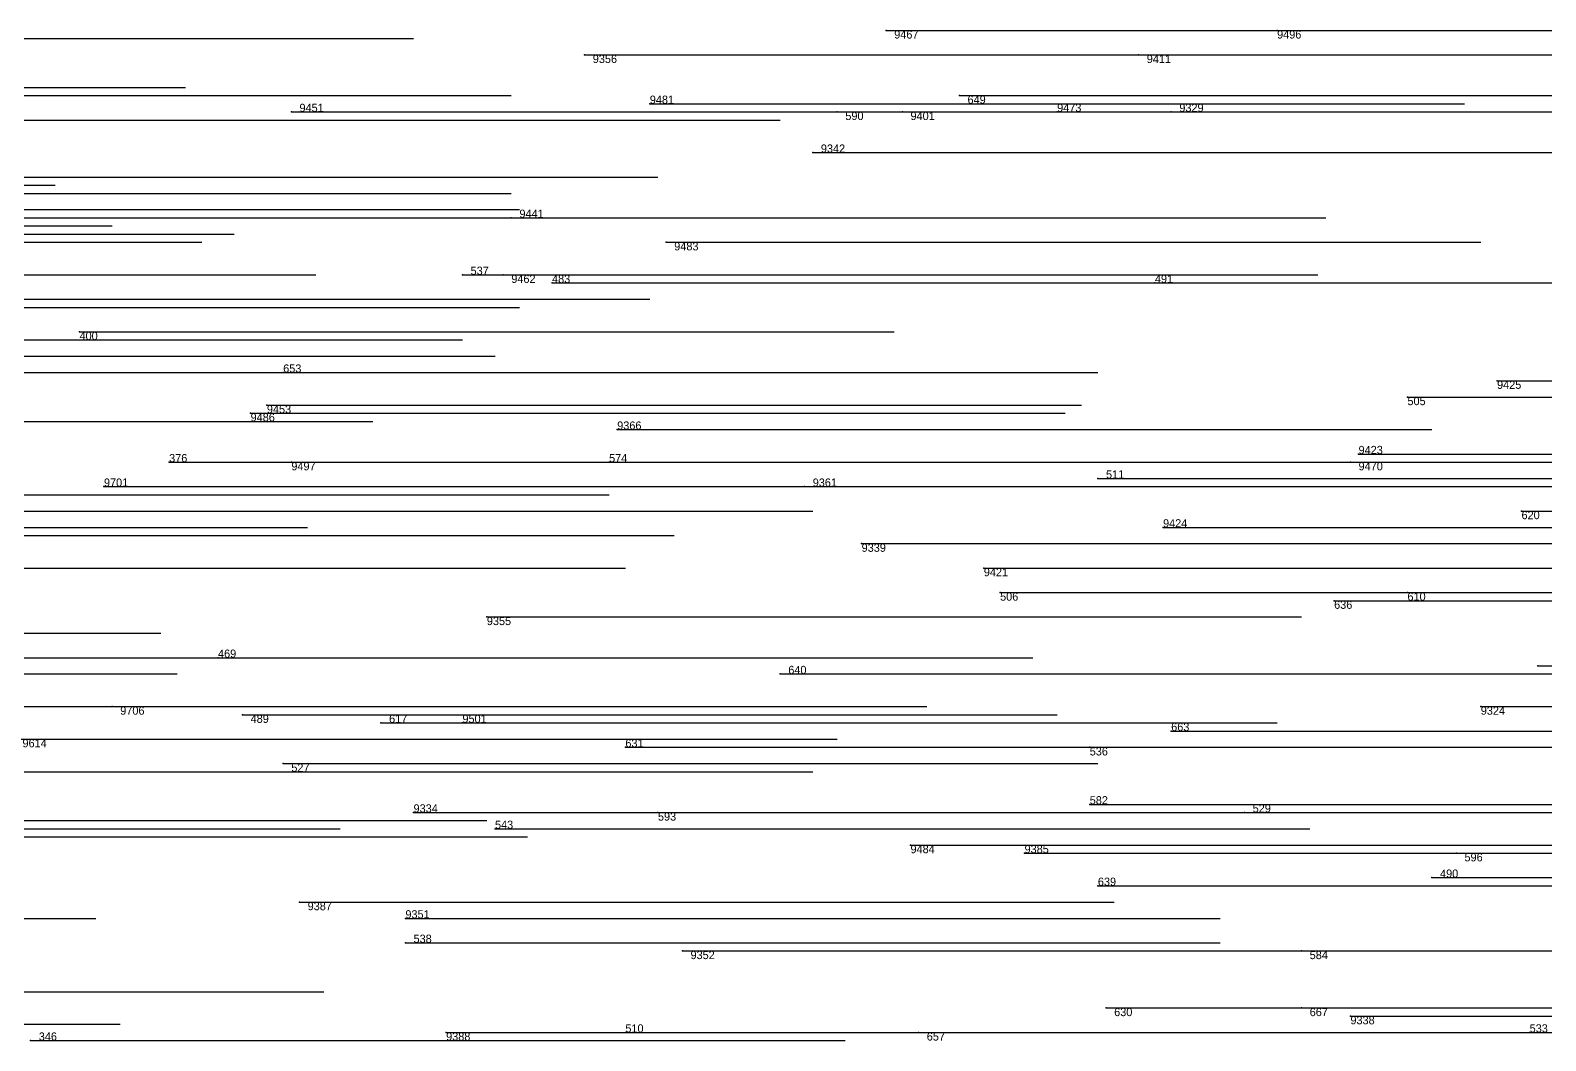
# Model space of a CAD drawing. Extents: x 0 to 1.1, y 0 to 1.
# Drawn here: x 0.48 to 0.666, y 0.123 to 0.247 of the extents above; entities that cross this region are included whole.
import ezdxf

# ---------------------------------------------------------------- set-up
doc = ezdxf.new("R2010")
doc.units = 0
for name, color, linetype in [('Facilities', 3, 'CONTINUOUS'), ('Normals', 1, 'CONTINUOUS'), ('Source_points', 5, 'CONTINUOUS'), ('Text', 3, 'CONTINUOUS')]:
    doc.layers.add(name, color=color, linetype=linetype)

msp = doc.modelspace()

# ---------------------------------------------------------------- linework, layer by layer
at = {"layer": 'Facilities', "color": 3}
for p in [(0.585, 0.247, 1), (0.633, 0.247, 1), (0.548, 0.244, 1), (0.616, 0.244, 1), (0.594, 0.239), (0.512, 0.237, 1), (0.556, 0.238, 1), (0.579, 0.237), (0.587, 0.237, 1), (0.606, 0.237, 1), (0.62, 0.237, 1), (0.576, 0.232, 1), (0.539, 0.224, 1), (0.558, 0.221, 1), (0.533, 0.217), (0.538, 0.217, 1), (0.544, 0.216), (0.618, 0.216), (0.486, 0.21), (0.511, 0.205), (0.66, 0.204, 1), (0.509, 0.201, 1), (0.649, 0.202), (0.507, 0.2, 1), (0.552, 0.198, 1), (0.497, 0.194), (0.512, 0.194, 1), (0.551, 0.194), (0.642, 0.194, 1), (0.643, 0.195, 1), (0.611, 0.192), (0.489, 0.191, 1), (0.575, 0.191, 1), (0.663, 0.188), (0.619, 0.186, 1), (0.582, 0.184, 1), (0.597, 0.181, 1), (0.599, 0.178), (0.64, 0.177), (0.649, 0.178), (0.536, 0.175, 1), (0.503, 0.17), (0.572, 0.168), (0.665, 0.169, 1), (0.49, 0.164, 1), (0.658, 0.164, 1), (0.506, 0.163), (0.523, 0.162), (0.533, 0.162, 1), (0.62, 0.161), (0.553, 0.159), (0.61, 0.159), (0.511, 0.157), (0.527, 0.151, 1), (0.557, 0.151), (0.61, 0.152), (0.629, 0.151), (0.537, 0.149), (0.588, 0.147, 1), (0.602, 0.146, 1), (0.655, 0.146), (0.611, 0.142), (0.652, 0.143), (0.513, 0.14, 1), (0.526, 0.138, 1), (0.526, 0.135), (0.56, 0.134, 1), (0.636, 0.134), (0.612, 0.127), (0.636, 0.127), (0.642, 0.126, 1), (0.48, 0.123), (0.531, 0.124, 1), (0.553, 0.124), (0.589, 0.124), (0.664, 0.124)]:
    msp.add_point(p, dxfattribs=at)
at = {"layer": 'Normals', "color": 1}
for p, q in [((0.427, 0.246), (0.527, 0.246)), ((0.585, 0.247, 1), (0.685, 0.247, 1)), ((0.633, 0.247, 1), (0.733, 0.247, 1)), ((0.548, 0.244, 1), (0.648, 0.244, 1)), ((0.616, 0.244, 1), (0.716, 0.244, 1)), ((0.399, 0.24), (0.499, 0.24)), ((0.435, 0.239, 1), (0.535, 0.239, 1)), ((0.439, 0.239, 1), (0.539, 0.239, 1)), ((0.594, 0.239), (0.694, 0.239)), ((0.512, 0.237, 1), (0.612, 0.237, 1)), ((0.556, 0.238, 1), (0.656, 0.238, 1)), ((0.579, 0.237), (0.679, 0.237)), ((0.587, 0.237, 1), (0.687, 0.237, 1)), ((0.606, 0.237, 1), (0.706, 0.237, 1)), ((0.62, 0.237, 1), (0.72, 0.237, 1)), ((0.472, 0.236), (0.572, 0.236)), ((0.576, 0.232, 1), (0.676, 0.232, 1)), ((0.457, 0.229), (0.557, 0.229)), ((0.383, 0.228), (0.483, 0.228)), ((0.439, 0.227), (0.539, 0.227)), ((0.415, 0.224), (0.515, 0.224)), ((0.426, 0.224), (0.526, 0.224)), ((0.44, 0.225, 1), (0.54, 0.225, 1)), ((0.453, 0.224), (0.553, 0.224)), ((0.539, 0.224, 1), (0.639, 0.224, 1)), ((0.39, 0.223, 1), (0.49, 0.223, 1)), ((0.405, 0.222), (0.505, 0.222)), ((0.401, 0.221, 1), (0.501, 0.221, 1)), ((0.558, 0.221, 1), (0.658, 0.221, 1)), ((0.415, 0.217), (0.515, 0.217)), ((0.533, 0.217), (0.633, 0.217)), ((0.538, 0.217, 1), (0.638, 0.217, 1)), ((0.544, 0.216), (0.644, 0.216)), ((0.618, 0.216), (0.718, 0.216)), ((0.456, 0.214), (0.556, 0.214)), ((0.44, 0.213), (0.54, 0.213)), ((0.433, 0.209, 1), (0.533, 0.209, 1)), ((0.486, 0.21), (0.586, 0.21)), ((0.437, 0.207), (0.537, 0.207)), ((0.438, 0.205, 1), (0.538, 0.205, 1)), ((0.511, 0.205), (0.611, 0.205)), ((0.66, 0.204, 1), (0.76, 0.204, 1)), ((0.509, 0.201, 1), (0.609, 0.201, 1)), ((0.649, 0.202), (0.749, 0.202)), ((0.507, 0.2, 1), (0.607, 0.2, 1)), ((0.399, 0.199, 1), (0.499, 0.199, 1)), ((0.422, 0.199, 1), (0.522, 0.199, 1)), ((0.552, 0.198, 1), (0.652, 0.198, 1)), ((0.497, 0.194), (0.597, 0.194)), ((0.512, 0.194, 1), (0.612, 0.194, 1)), ((0.551, 0.194), (0.651, 0.194)), ((0.642, 0.194, 1), (0.742, 0.194, 1)), ((0.643, 0.195, 1), (0.743, 0.195, 1)), ((0.611, 0.192), (0.711, 0.192)), ((0.451, 0.19), (0.551, 0.19)), ((0.489, 0.191, 1), (0.589, 0.191, 1)), ((0.575, 0.191, 1), (0.675, 0.191, 1)), ((0.475, 0.188, 1), (0.576, 0.188, 1)), ((0.663, 0.188), (0.763, 0.188)), ((0.414, 0.186), (0.514, 0.186)), ((0.459, 0.185), (0.559, 0.185)), ((0.619, 0.186, 1), (0.719, 0.186, 1)), ((0.582, 0.184, 1), (0.682, 0.184, 1)), ((0.45, 0.181, 1), (0.55, 0.181, 1)), ((0.453, 0.181, 1), (0.553, 0.181, 1)), ((0.597, 0.181, 1), (0.697, 0.181, 1)), ((0.599, 0.178), (0.699, 0.178)), ((0.64, 0.177), (0.74, 0.177)), ((0.649, 0.178), (0.749, 0.178)), ((0.536, 0.175, 1), (0.636, 0.175, 1)), ((0.396, 0.173), (0.496, 0.173)), ((0.475, 0.17), (0.575, 0.17)), ((0.503, 0.17), (0.603, 0.17)), ((0.398, 0.168, 1), (0.498, 0.168, 1)), ((0.572, 0.168), (0.672, 0.168)), ((0.665, 0.169, 1), (0.765, 0.169, 1)), ((0.422, 0.164, 1), (0.522, 0.164, 1)), ((0.49, 0.164, 1), (0.59, 0.164, 1)), ((0.658, 0.164, 1), (0.758, 0.164, 1)), ((0.506, 0.163), (0.606, 0.163)), ((0.523, 0.162), (0.623, 0.162)), ((0.533, 0.162, 1), (0.633, 0.162, 1)), ((0.478, 0.16, 1), (0.579, 0.16, 1)), ((0.62, 0.161), (0.72, 0.161)), ((0.553, 0.159), (0.653, 0.159)), ((0.61, 0.159), (0.71, 0.159)), ((0.511, 0.157), (0.611, 0.157)), ((0.476, 0.156), (0.576, 0.156)), ((0.527, 0.151, 1), (0.627, 0.151, 1)), ((0.557, 0.151), (0.657, 0.151)), ((0.61, 0.152), (0.71, 0.152)), ((0.629, 0.151), (0.729, 0.151)), ((0.418, 0.149, 1), (0.518, 0.149, 1)), ((0.436, 0.15, 1), (0.536, 0.15, 1)), ((0.537, 0.149), (0.637, 0.149)), ((0.441, 0.148, 1), (0.541, 0.148, 1)), ((0.588, 0.147, 1), (0.688, 0.147, 1)), ((0.602, 0.146, 1), (0.702, 0.146, 1)), ((0.655, 0.146), (0.755, 0.146)), ((0.611, 0.142), (0.711, 0.142)), ((0.652, 0.143), (0.752, 0.143)), ((0.513, 0.14, 1), (0.613, 0.14, 1)), ((0.388, 0.138, 1), (0.488, 0.138, 1)), ((0.526, 0.138, 1), (0.626, 0.138, 1)), ((0.526, 0.135), (0.626, 0.135)), ((0.56, 0.134, 1), (0.66, 0.134, 1)), ((0.636, 0.134), (0.736, 0.134)), ((0.391, 0.129, 1), (0.491, 0.129, 1)), ((0.413, 0.129), (0.513, 0.129)), ((0.416, 0.129), (0.516, 0.129)), ((0.612, 0.127), (0.712, 0.127)), ((0.636, 0.127), (0.736, 0.127)), ((0.391, 0.125), (0.491, 0.125)), ((0.642, 0.126, 1), (0.742, 0.126, 1)), ((0.48, 0.123), (0.58, 0.123)), ((0.531, 0.124, 1), (0.631, 0.124, 1)), ((0.553, 0.124), (0.653, 0.124)), ((0.589, 0.124), (0.689, 0.124)), ((0.664, 0.124), (0.764, 0.124))]:
    msp.add_line(p, q, dxfattribs=at)
at = {"layer": 'Source_points', "color": 5}
for p in [(0.585, 0.247, 1), (0.633, 0.247, 1), (0.548, 0.244, 1), (0.616, 0.244, 1), (0.594, 0.239), (0.512, 0.237, 1), (0.556, 0.238, 1), (0.579, 0.237), (0.587, 0.237, 1), (0.606, 0.237, 1), (0.62, 0.237, 1), (0.576, 0.232, 1), (0.539, 0.224, 1), (0.558, 0.221, 1), (0.533, 0.217), (0.538, 0.217, 1), (0.544, 0.216), (0.618, 0.216), (0.486, 0.21), (0.511, 0.205), (0.66, 0.204, 1), (0.509, 0.201, 1), (0.649, 0.202), (0.507, 0.2, 1), (0.552, 0.198, 1), (0.497, 0.194), (0.512, 0.194, 1), (0.551, 0.194), (0.642, 0.194, 1), (0.643, 0.195, 1), (0.611, 0.192), (0.489, 0.191, 1), (0.575, 0.191, 1), (0.663, 0.188), (0.619, 0.186, 1), (0.582, 0.184, 1), (0.597, 0.181, 1), (0.599, 0.178), (0.64, 0.177), (0.649, 0.178), (0.536, 0.175, 1), (0.503, 0.17), (0.572, 0.168), (0.665, 0.169, 1), (0.49, 0.164, 1), (0.658, 0.164, 1), (0.506, 0.163), (0.523, 0.162), (0.533, 0.162, 1), (0.62, 0.161), (0.553, 0.159), (0.61, 0.159), (0.511, 0.157), (0.527, 0.151, 1), (0.557, 0.151), (0.61, 0.152), (0.629, 0.151), (0.537, 0.149), (0.588, 0.147, 1), (0.602, 0.146, 1), (0.655, 0.146), (0.611, 0.142), (0.652, 0.143), (0.513, 0.14, 1), (0.526, 0.138, 1), (0.526, 0.135), (0.56, 0.134, 1), (0.636, 0.134), (0.612, 0.127), (0.636, 0.127), (0.642, 0.126, 1), (0.48, 0.123), (0.531, 0.124, 1), (0.553, 0.124), (0.589, 0.124), (0.664, 0.124)]:
    msp.add_point(p, dxfattribs=at)

# ---------------------------------------------------------------- texts
at = {"layer": 'Text', "color": 3}
for s, p in [('9467', (0.586, 0.246, 1)), ('9496', (0.633, 0.246, 1)), ('9356', (0.549, 0.243, 1)), ('9411', (0.617, 0.243, 1)), ('9481', (0.556, 0.238, 1)), ('649', (0.595, 0.238)), ('9451', (0.513, 0.237, 1)), ('590', (0.58, 0.236)), ('9401', (0.588, 0.236, 1)), ('9473', (0.606, 0.237, 1)), ('9329', (0.621, 0.237, 1)), ('9342', (0.577, 0.232, 1)), ('9441', (0.54, 0.224, 1)), ('9483', (0.559, 0.22, 1)), ('537', (0.534, 0.217)), ('9462', (0.539, 0.216, 1)), ('483', (0.544, 0.216)), ('491', (0.618, 0.216)), ('400', (0.486, 0.209)), ('653', (0.511, 0.205)), ('9425', (0.66, 0.203, 1)), ('9453', (0.509, 0.2, 1)), ('505', (0.649, 0.201)), ('9486', (0.507, 0.199, 1)), ('9366', (0.552, 0.198, 1)), ('9423', (0.643, 0.195, 1)), ('376', (0.497, 0.194)), ('9497', (0.512, 0.193, 1)), ('574', (0.551, 0.194)), ('9470', (0.643, 0.193, 1)), ('9701', (0.489, 0.191, 1)), ('9361', (0.576, 0.191, 1)), ('511', (0.612, 0.192)), ('620', (0.663, 0.187)), ('9424', (0.619, 0.186, 1)), ('9339', (0.582, 0.183, 1)), ('9421', (0.597, 0.18, 1)), ('506', (0.599, 0.177)), ('636', (0.64, 0.176)), ('610', (0.649, 0.177)), ('9355', (0.536, 0.174, 1)), ('469', (0.503, 0.17)), ('640', (0.573, 0.168)), ('9706', (0.491, 0.163, 1)), ('9324', (0.658, 0.163, 1)), ('489', (0.507, 0.162)), ('617', (0.524, 0.162)), ('9501', (0.533, 0.162, 1)), ('663', (0.62, 0.161)), ('9614', (0.479, 0.159, 1)), ('631', (0.553, 0.159)), ('536', (0.61, 0.158)), ('527', (0.512, 0.156)), ('582', (0.61, 0.152)), ('9334', (0.527, 0.151, 1)), ('593', (0.557, 0.15)), ('529', (0.63, 0.151)), ('543', (0.537, 0.149)), ('9484', (0.588, 0.146, 1)), ('9385', (0.602, 0.146, 1)), ('596', (0.656, 0.145)), ('490', (0.653, 0.143)), ('639', (0.611, 0.142)), ('9387', (0.514, 0.139, 1)), ('9351', (0.526, 0.138, 1)), ('538', (0.527, 0.135)), ('9352', (0.561, 0.133, 1)), ('584', (0.637, 0.133)), ('630', (0.613, 0.126)), ('667', (0.637, 0.126)), ('510', (0.553, 0.124)), ('9338', (0.642, 0.125, 1)), ('533', (0.664, 0.124)), ('346', (0.481, 0.123)), ('9388', (0.531, 0.123, 1)), ('657', (0.59, 0.123))]:
    msp.add_text(s, height=0.001, dxfattribs=at).set_placement(p)

doc.saveas('drawing.dxf')
